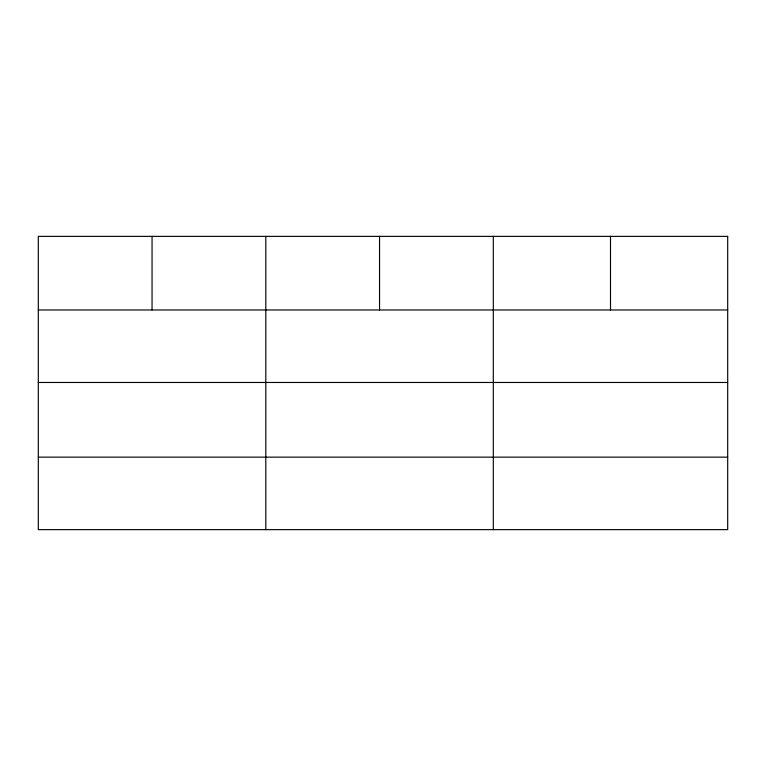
<?xml version="1.0" encoding="UTF-8"?>
<svg xmlns="http://www.w3.org/2000/svg" width="766" height="766" viewBox="0 0 766 766"><rect width="100%" height="100%" fill="white"/><g stroke="black" fill="none" stroke-linecap="round" stroke-linejoin="round"><path stroke-width="1.15" d="M38.3 309.981L727.7 309.981M38.3 382.473L727.7 382.473M38.3 457.149L727.7 457.149M610.502 236.368L610.502 309.981M493.304 236.368L493.304 529.632M379.553 236.368L379.553 309.981M265.802 236.368L265.802 529.632M152.051 236.368L152.051 309.981M727.7 236.368L38.3 236.368L38.3 529.632L727.7 529.632L727.7 236.368"/></g></svg>
